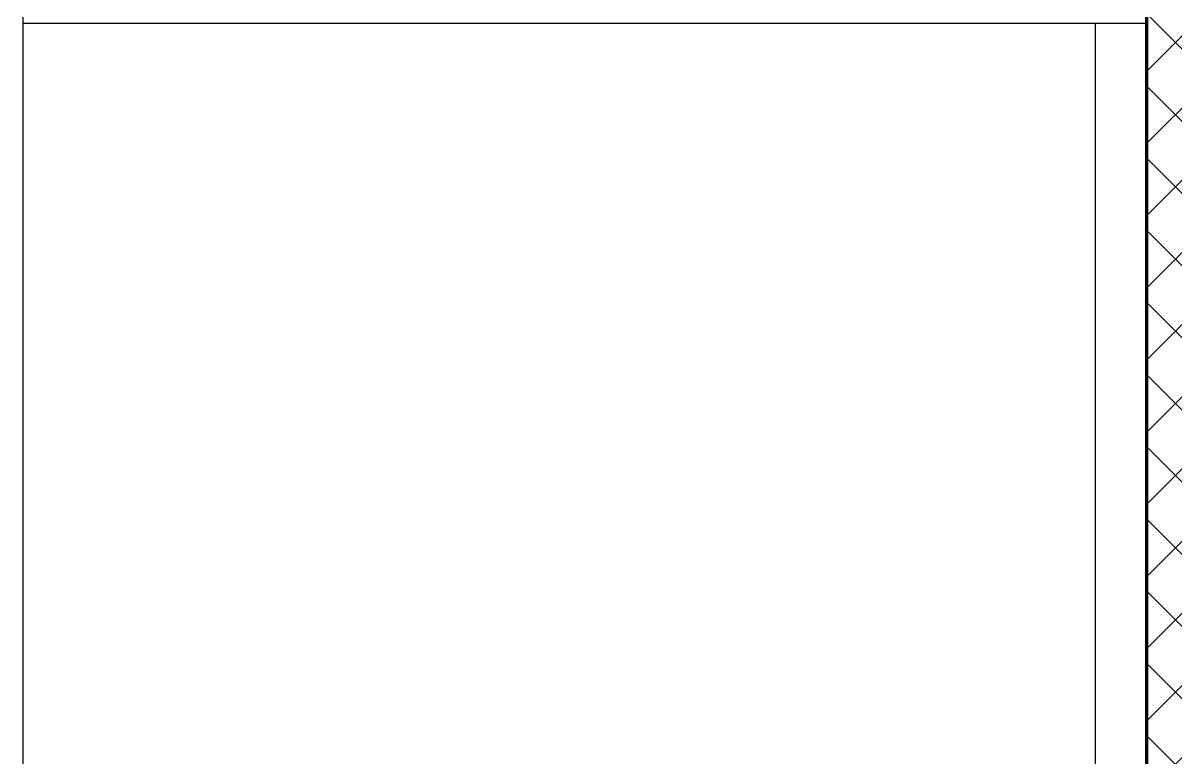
# Model space of a CAD drawing. Header units: millimetres. Extents: x -4391136 to -1798569, y -886572 to -291056.
# Drawn here: x -2556279 to -2554021, y -391051 to -389611 of the extents above; entities that cross this region are included whole.
import ezdxf

# ---------------------------------------------------------------- set-up
doc = ezdxf.new("R2010")
doc.units = ezdxf.units.MM
for name, color, linetype in [('_PP-Dim', 7, 'Continuous'), ('Xref-C-1-PP17-AR-2214-01-B$0$A-FLOR-E', 7, 'Continuous'), ('Xref-C-1-PP17-AR-2214-01-B$0$A-Wall', 7, 'Continuous'), ('Xref-C-1-PP17-AR-2214-01-B$0$A-WALL-PATT', 7, 'Continuous'), ('Xref-C-1-PP17-AR-2214-01-B$0$S-BEAM', 7, 'Continuous'), ('Xref-C-1-PP17-AR-2214-01-B$0$WALL-E', 7, 'Continuous')]:
    doc.layers.add(name, color=color, linetype=linetype)

# ---------------------------------------------------------------- blocks, each defined once
blk = doc.blocks.new('W-1-PP17-ENT2_REV00_20260526-152612_EX_LOPF-1')
at = {"layer": 'Xref-C-1-PP17-AR-2214-01-B$0$A-WALL-PATT', "lineweight": 9}
h = blk.add_hatch(dxfattribs=at)
h.set_pattern_fill('ACET-2D-FP_25', angle=-89.99999999999999, style=0, pattern_type=2)
h.set_pattern_definition([(315, (496648.9466707949, -2740142.744708746), (70.71067811865474, 70.71067811865478), []), (45, (496648.9466707949, -2740142.744708746), (-70.71067811865478, 70.71067811865474), [])])
h.paths.add_polyline_path([(-10500.00000000233, -9752.170847279544), (-10500.00000000233, -10065.22778903187), (-10500.00000000233, -10205.00881988934), (-10300.00000000233, -10205.00881988934), (-10300.00000000233, -4899.999999996799), (-10500.00000000233, -4899.999999996799)])
at = {"layer": 'Xref-C-1-PP17-AR-2214-01-B$0$A-FLOR-E', "color": 7}
for p, q in [((-12700.00000000186, -10205.0088198926), (-12700.00000000186, -4899.999999999593)), ((-10500.00000000186, -6399.999999999127), (-10500.00000000186, -4899.999999999593)), ((-12700.00000000186, -6399.999999999127), (-10500.00000000186, -6399.999999999127))]:
    blk.add_line(p, q, dxfattribs=at)
at = {"layer": 'Xref-C-1-PP17-AR-2214-01-B$0$A-Wall', "color": 7, "lineweight": 70}
blk.add_line((-10500.00000000186, -4899.999999999593), (-10500.00000000186, -10205.0088198926), dxfattribs=at)
at = {"layer": 'Xref-C-1-PP17-AR-2214-01-B$0$S-BEAM', "color": 7}
blk.add_line((-10600.00000000186, -6399.999999999127), (-10600.00000000186, -9805.017639786063), dxfattribs=at)
at = {"layer": 'Xref-C-1-PP17-AR-2214-01-B$0$WALL-E', "color": 7}
blk.add_line((-12700.00000000186, -10205.0088198926), (-12700.00000000186, -4899.999999999593), dxfattribs=at)

msp = doc.modelspace()

# ---------------------------------------------------------------- block references
at = {"layer": '_PP-Dim', "color": 7}
msp.add_blockref('W-1-PP17-ENT2_REV00_20260526-152612_EX_LOPF-1', (-2543578.514610203, -383210.8748381315), dxfattribs=at)

doc.saveas('drawing.dxf')
